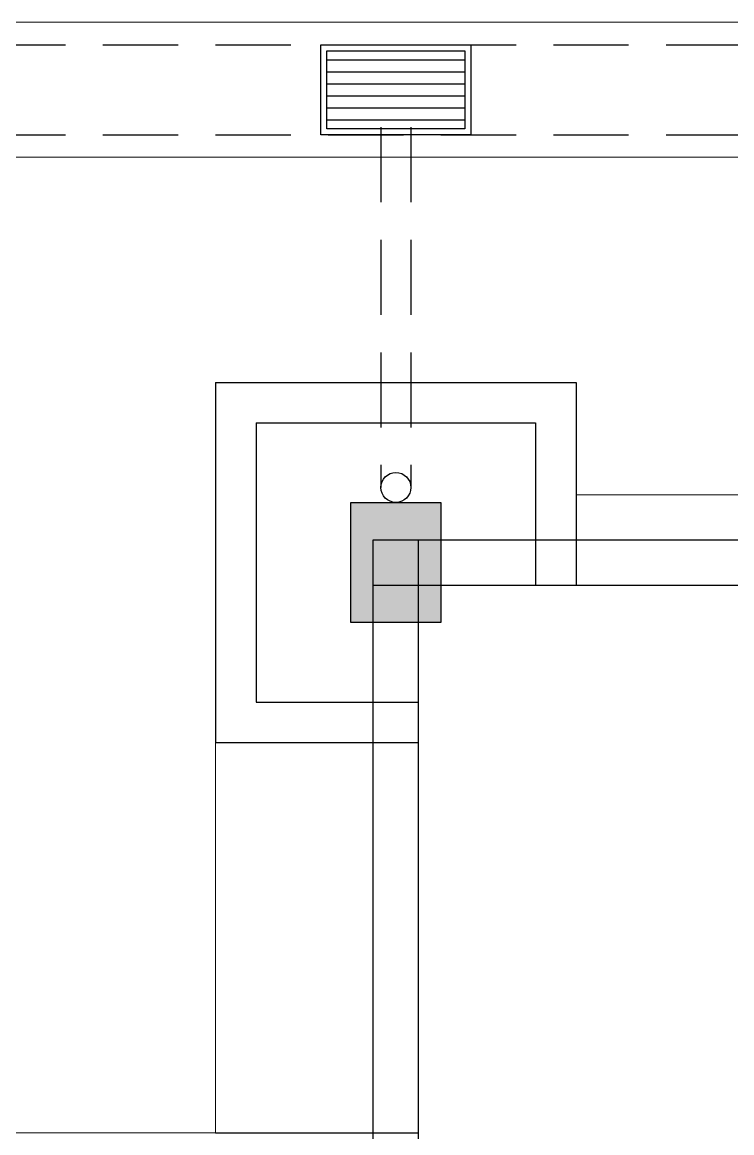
# Model space of a CAD drawing. Header units: inches. Extents: x -86493719 to 430035, y 21644 to 1519532.
# Drawn here: x 48391 to 50753, y 80404 to 84104 of the extents above; entities that cross this region are included whole.
import ezdxf

# ---------------------------------------------------------------- set-up
doc = ezdxf.new("R2010")
doc.units = ezdxf.units.IN
doc.header["$MEASUREMENT"] = 0
doc.linetypes.add('DASHED2', pattern=[0.375, 0.25, -0.125])
doc.linetypes.add('HIDDEN', pattern=[0.375, 0.25, -0.125])
for name, color, linetype, lineweight in [('COLUMN', 8, 'Continuous', 30), ('LW', 8, 'Continuous', 20), ('wall', 8, 'Continuous', 30)]:
    doc.layers.add(name, color=color, linetype=linetype, lineweight=lineweight)
for name, color, linetype in [('DOWNPIPE', 8, 'Continuous'), ('drain', 8, 'Continuous'), ('E-DB', 1, 'Continuous'), ('MSGRATING', 8, 'Continuous')]:
    doc.layers.add(name, color=color, linetype=linetype)

msp = doc.modelspace()

# ---------------------------------------------------------------- linework, layer by layer
at = {"layer": 'COLUMN'}
msp.add_lwpolyline([(49484.3, 82503.6), (49784.3, 82503.6), (49784.3, 82103.6), (49484.3, 82103.6)], close=True, dxfattribs=at)
msp.add_solid([(49484.3, 82503.6), (49784.3, 82503.6), (49484.3, 82103.6), (49784.3, 82103.6)], dxfattribs=at)
at = {"layer": 'DOWNPIPE', "linetype": 'HIDDEN', "ltscale": 1000}
for p, q in [((49584.3, 83753.6), (49584.3, 82553.6)), ((49684.3, 83753.6), (49684.3, 82553.6))]:
    msp.add_line(p, q, dxfattribs=at)
at = {"layer": 'DOWNPIPE'}
msp.add_circle((49634.3, 82553.6), 50, dxfattribs=at)
at = {"layer": 'drain', "linetype": 'DASHED2', "ltscale": 1000}
for points in [[(48284.3, 84028.6), (59359.3, 84028.6), (59359.3, 81528.6), (63359.3, 81528.6), (63359.3, 66078.6), (61359.3, 66078.6), (61359.3, 63103.6), (64859.3, 63103.6), (64859.3, 54578.6), (63359.3, 54578.6), (63359.3, 47578.6), (38409.3, 47578.6), (38409.3, 58028.6)], [(48284.3, 83728.6), (59059.3, 83728.6), (59059.3, 81228.6), (63059.3, 81228.6), (63059.3, 66378.6), (61059.3, 66378.6), (61059.3, 62803.6), (64559.3, 62803.6), (64559.3, 54878.6), (63059.3, 54878.6), (63059.3, 47878.6), (38709.3, 47878.6), (38709.3, 57728.6)]]:
    msp.add_lwpolyline(points, dxfattribs=at)
at = {"layer": 'E-DB'}
msp.add_lwpolyline([(46033.5, 58228.6), (44284.3, 58228.6), (44284.3, 61228.6), (47709.3, 61228.6), (47709.3, 67878.6), (45709.3, 67878.6), (45709.3, 79728.6), (49709.3, 79728.6), (49709.3, 82228.6), (55557.4, 82228.6)], dxfattribs=at)
at = {"layer": 'LW'}
for p, q in [((48284.3, 84103.6), (59434.3, 84103.6)), ((48284.3, 83653.6), (58984.3, 83653.6)), ((51084.3, 82528.6), (50234.3, 82528.6)), ((49034.3, 80403.6), (49034.3, 81703.6)), ((49034.3, 80403.6), (46234.3, 80403.6))]:
    msp.add_line(p, q, dxfattribs=at)
at = {"layer": 'MSGRATING'}
for p, q in [((49404.3, 83978.6), (49864.3, 83978.6)), ((49404.3, 83938.6), (49864.3, 83938.6)), ((49404.3, 83898.6), (49864.3, 83898.6)), ((49404.3, 83858.6), (49864.3, 83858.6)), ((49404.3, 83818.6), (49864.3, 83818.6)), ((49404.3, 83778.6), (49864.3, 83778.6))]:
    msp.add_line(p, q, dxfattribs=at)
for points in [[(49384.3, 83728.6), (49384.3, 84028.6), (49884.3, 84028.6), (49884.3, 83728.6)], [(49404.3, 83748.6), (49404.3, 84008.6), (49864.3, 84008.6), (49864.3, 83748.6)]]:
    msp.add_lwpolyline(points, close=True, dxfattribs=at)
at = {"layer": 'wall'}
for p, q in [((49034.3, 82903.6), (49034.3, 81703.6)), ((49034.3, 82903.6), (50234.3, 82903.6)), ((50234.3, 82903.6), (50234.3, 82228.6)), ((49169.3, 82768.6), (50099.3, 82768.6)), ((49169.3, 82768.6), (49169.3, 81838.6)), ((50099.3, 82768.6), (50099.3, 82228.6)), ((49559.3, 82378.6), (51084.3, 82378.6)), ((49559.3, 79728.6), (49559.3, 82378.6)), ((49709.3, 79728.6), (49709.3, 82378.6)), ((49559.3, 82228.6), (51234.3, 82228.6)), ((49169.3, 81838.6), (49709.3, 81838.6)), ((49034.3, 81703.6), (49709.3, 81703.6)), ((49034.3, 80403.6), (49709.3, 80403.6))]:
    msp.add_line(p, q, dxfattribs=at)

doc.saveas('drawing.dxf')
